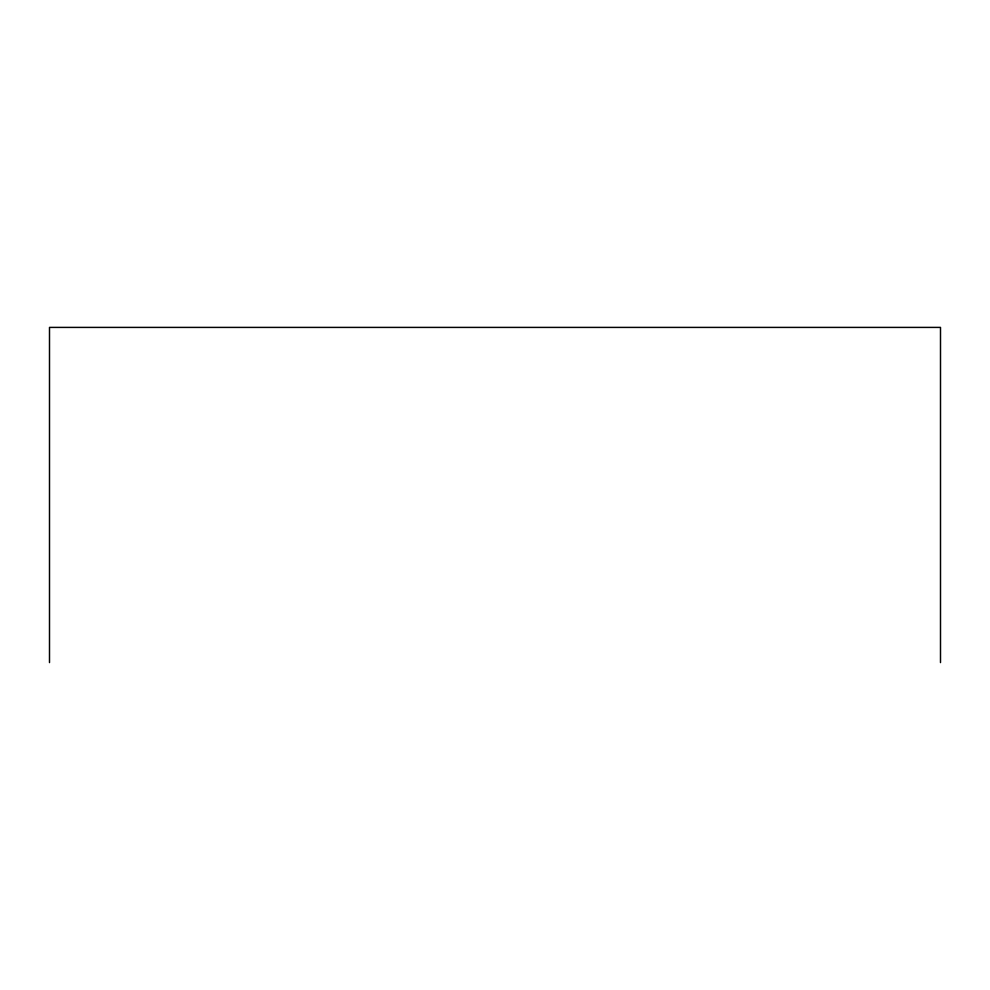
<?xml version="1.0" encoding="UTF-8"?>
<svg xmlns="http://www.w3.org/2000/svg" width="990" height="990" viewBox="0 0 990 990"><rect width="100%" height="100%" fill="white"/><g stroke="black" fill="none" stroke-linecap="round" stroke-linejoin="round"><path stroke-width="1.49" d="M940.5 662.595L940.5 327.405L49.5 327.405L49.5 662.595"/></g></svg>
